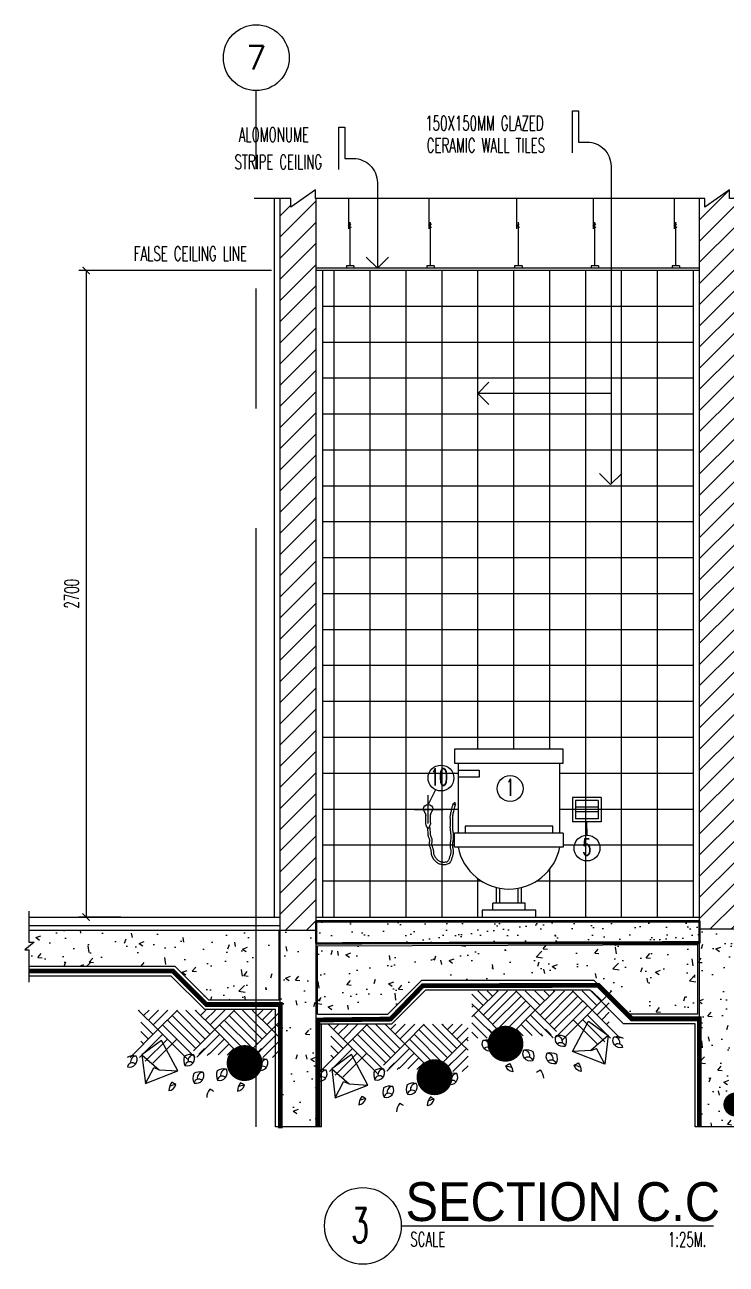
# Model space of a CAD drawing. Extents: x 417646.4 to 417675.2, y 43441 to 43460.9.
# Drawn here: x 417662.51 to 417665.44, y 43448.54 to 43453.72 of the extents above; entities that cross this region are included whole.
import ezdxf
from ezdxf.enums import TextEntityAlignment as Align

# ---------------------------------------------------------------- set-up
doc = ezdxf.new("R2010")
doc.units = 0
doc.header["$MEASUREMENT"] = 0
doc.header["$PDMODE"] = 3
doc.header["$PDSIZE"] = 0.1
for name, pattern in [('CENTER2', [1.125, 0.75, -0.125, 0.125, -0.125]), ('CENTERX2', [4, 2.5, -0.5, 0.5, -0.5]), ('HIDDEN', [0.375, 0.25, -0.125]), ('HIDDEN2', [0.1875, 0.125, -0.0625])]:
    doc.linetypes.add(name, pattern=pattern)
doc.layers.get('0').update_dxf_attribs({"linetype": 'CONTINUOUS'})
doc.layers.get('DEFPOINTS').update_dxf_attribs({"linetype": 'CONTINUOUS'})
for name, color, linetype in [('2', 2, 'CONTINUOUS'), ('AX', 6, 'CONTINUOUS'), ('AX-CR', 2, 'CONTINUOUS'), ('AX-TXT', 4, 'CONTINUOUS'), ('AXES', 11, 'CENTERX2'), ('AXIS', 11, 'CENTER2'), ('DIM1', 2, 'CONTINUOUS'), ('Dimout', 4, 'CONTINUOUS'), ('DW', 7, 'CONTINUOUS'), ('ELE', 3, 'CONTINUOUS'), ('ELV', 7, 'CONTINUOUS'), ('FIX', 3, 'CONTINUOUS'), ('gravel', 11, 'CONTINUOUS'), ('Hatch', 11, 'CONTINUOUS'), ('K-FUR', 3, 'CONTINUOUS'), ('Plaster', 7, 'CONTINUOUS'), ('SANI', 2, 'CONTINUOUS'), ('SETTING', 3, 'CONTINUOUS'), ('Tile', 5, 'CONTINUOUS'), ('TITLE', 6, 'CONTINUOUS'), ('TXT', 2, 'CONTINUOUS'), ('TXT1', 2, 'CONTINUOUS'), ('WALL', 6, 'CONTINUOUS'), ('WallPartition', 2, 'CONTINUOUS'), ('Windows', 9, 'CONTINUOUS')]:
    doc.layers.add(name, color=color, linetype=linetype)
doc.styles.add('ROMANS', font='ROMANS.shx', dxfattribs={"width": 0.6})
doc.styles.add('TTXT', font='swisse.ttf', dxfattribs={"width": 0.6})
doc.dimstyles.new('R50', dxfattribs={"dimscale": 0, "dimtxt": 0.06, "dimasz": 0.03, "dimexe": 0.03, "dimexo": 0.03, "dimgap": 0.03, "dimtad": 1, "dimdec": 0, "dimlfac": 1000, "dimzin": 13, "dimdsep": 46, "dimtxsty": 'ROMANS', "dimblk": 'ARCHTICK', "dimcen": 0.09, "dimclrd": 4, "dimclre": 4, "dimclrt": 2, "dimadec": 0, "dimazin": 0, "dimtfac": 1, "dimtdec": 0, "dimtofl": 0, "dimtmove": 2, "dimatfit": 3, "dimldrblk": 'CLOSEDBLANK', "dimfxl": 0, "dimtolj": 1, "dimtzin": 0, "dimarcsym": 0})

# ---------------------------------------------------------------- blocks, each defined once
blk = doc.blocks.new('AXU')
at = {"layer": 'AX-CR'}
blk.add_circle((0, 350), 350, dxfattribs=at)
at = {"layer": 'AX-TXT', "style": 'ROMANS'}
blk.add_attdef('AX', text='', height=250, dxfattribs=at).set_placement((0, 350), align=Align.MIDDLE)
blk = doc.blocks.new('A$C54676CD1')
at = {"layer": 'AXIS', "linetype": 'CENTER2', "ltscale": 10}
for p, q in [((0.1153, 0.1709), (0.1153, 0.29)), ((0.1716, 0.2302), (0.0525, 0.2302))]:
    blk.add_line(p, q, dxfattribs=at)
at = {"layer": 'DIM1', "linetype": 'HIDDEN'}
for points in [[(0.1196, 0.156), (0.1183, 0.1482), (0.1175, 0.142), (0.117, 0.1369), (0.1167, 0.1328), (0.1165, 0.1294), (0.1164, 0.1262), (0.1161, 0.1231), (0.1155, 0.1198), (0.1146, 0.1167), (0.1135, 0.1137), (0.1124, 0.1111), (0.1114, 0.1087), (0.1105, 0.1066), (0.1099, 0.1048), (0.1094, 0.1033), (0.1092, 0.1022), (0.1092, 0.1011), (0.1093, 0.0997), (0.1095, 0.0979), (0.1099, 0.0957), (0.1104, 0.0932), (0.1108, 0.0902), (0.111, 0.0869), (0.1109, 0.0832), (0.1103, 0.0796), (0.1094, 0.0762), (0.1084, 0.0731), (0.1073, 0.0702), (0.1063, 0.0674), (0.1053, 0.0648), (0.1046, 0.0625), (0.104, 0.0602), (0.1036, 0.058), (0.1033, 0.0555), (0.1031, 0.0527), (0.1028, 0.0497), (0.1025, 0.0464), (0.102, 0.0428), (0.1012, 0.039), (0.1, 0.0351), (0.0983, 0.0312), (0.0963, 0.0275), (0.094, 0.0241), (0.0915, 0.0208), (0.0889, 0.0178), (0.0862, 0.0149), (0.0834, 0.0123), (0.0806, 0.01), (0.0778, 0.0079), (0.0749, 0.0061), (0.0719, 0.0045), (0.0689, 0.0032), (0.0658, 0.0022), (0.0627, 0.0014), (0.0595, 0.0008), (0.0563, 0.0004), (0.0529, 0.0001), (0.0494, 0), (0.0458, 0.0001), (0.042, 0.0004), (0.0382, 0.001), (0.0344, 0.0021), (0.0306, 0.0036), (0.0269, 0.0059), (0.0237, 0.0088), (0.0212, 0.012), (0.0194, 0.0153), (0.018, 0.0186), (0.0169, 0.0217), (0.016, 0.0246), (0.0152, 0.0273), (0.0145, 0.0298), (0.0137, 0.0322), (0.0128, 0.0347), (0.0119, 0.0374), (0.011, 0.0402), (0.0102, 0.0433), (0.0095, 0.0465), (0.0091, 0.05), (0.0089, 0.0537), (0.0092, 0.0573), (0.0097, 0.0607), (0.0103, 0.064), (0.011, 0.0671), (0.0116, 0.0702), (0.012, 0.0732), (0.0124, 0.0763), (0.0125, 0.0795), (0.0124, 0.0831), (0.012, 0.087), (0.0115, 0.0913), (0.0109, 0.0959), (0.0102, 0.1007), (0.0096, 0.1057), (0.0092, 0.1108), (0.009, 0.1161), (0.009, 0.1212), (0.0094, 0.1262), (0.0099, 0.1309), (0.0105, 0.1354), (0.0111, 0.1396), (0.0117, 0.1435), (0.0122, 0.1471), (0.0125, 0.1503), (0.0126, 0.1533), (0.0126, 0.1563), (0.0125, 0.1592), (0.0123, 0.1622), (0.012, 0.1652), (0.0118, 0.1684), (0.0116, 0.1717), (0.0115, 0.1752), (0.0116, 0.1787), (0.0118, 0.1822), (0.012, 0.1855), (0.0123, 0.1887), (0.0126, 0.1917), (0.0127, 0.1946), (0.0128, 0.1973), (0.0128, 0.1998), (0.0125, 0.2023), (0.0121, 0.2051), (0.0113, 0.2089), (0.0101, 0.214), (0.0085, 0.2207), (0.0062, 0.2293), (0.0034, 0.2403), (0, 0.254)], [(0.1097, 0.1576), (0.1084, 0.1496), (0.1076, 0.1431), (0.107, 0.1378), (0.1067, 0.1334), (0.1066, 0.1299), (0.1064, 0.127), (0.1062, 0.1244), (0.1057, 0.1221), (0.1051, 0.1197), (0.1042, 0.1174), (0.1032, 0.115), (0.1022, 0.1127), (0.1012, 0.1103), (0.1004, 0.1079), (0.0997, 0.1056), (0.0993, 0.1032), (0.0992, 0.1009), (0.0993, 0.0986), (0.0997, 0.0963), (0.1001, 0.0939), (0.1005, 0.0916), (0.1009, 0.0892), (0.101, 0.0867), (0.1009, 0.0842), (0.1005, 0.0817), (0.0998, 0.0791), (0.099, 0.0764), (0.098, 0.0737), (0.0969, 0.0709), (0.0959, 0.0681), (0.095, 0.0653), (0.0942, 0.0624), (0.0937, 0.0595), (0.0933, 0.0565), (0.0931, 0.0535), (0.0929, 0.0506), (0.0926, 0.0476), (0.0922, 0.0446), (0.0915, 0.0416), (0.0906, 0.0386), (0.0893, 0.0356), (0.0877, 0.0327), (0.0858, 0.0298), (0.0837, 0.0271), (0.0815, 0.0245), (0.0792, 0.0221), (0.0768, 0.0198), (0.0745, 0.0179), (0.0722, 0.0162), (0.0699, 0.0148), (0.0676, 0.0136), (0.0653, 0.0126), (0.063, 0.0118), (0.0605, 0.0112), (0.0579, 0.0107), (0.0552, 0.0103), (0.0523, 0.0101), (0.0493, 0.01), (0.0463, 0.0101), (0.0433, 0.0103), (0.0404, 0.0108), (0.0376, 0.0116), (0.0351, 0.0126), (0.0329, 0.0139), (0.0311, 0.0156), (0.0296, 0.0176), (0.0283, 0.0198), (0.0273, 0.0222), (0.0264, 0.0248), (0.0256, 0.0274), (0.0248, 0.0301), (0.024, 0.0328), (0.0232, 0.0354), (0.0223, 0.038), (0.0214, 0.0405), (0.0206, 0.043), (0.0199, 0.0456), (0.0194, 0.0482), (0.019, 0.0508), (0.019, 0.0535), (0.0192, 0.0562), (0.0196, 0.0591), (0.0201, 0.062), (0.0208, 0.0652), (0.0214, 0.0685), (0.022, 0.0719), (0.0223, 0.0756), (0.0225, 0.0795), (0.0223, 0.0837), (0.022, 0.088), (0.0214, 0.0926), (0.0208, 0.0972), (0.0201, 0.102), (0.0196, 0.1067), (0.0192, 0.1115), (0.019, 0.1162), (0.019, 0.1208), (0.0193, 0.1253), (0.0198, 0.1297), (0.0204, 0.134), (0.021, 0.1381), (0.0216, 0.1421), (0.0221, 0.146), (0.0225, 0.1497), (0.0226, 0.1532), (0.0226, 0.1565), (0.0225, 0.1598), (0.0222, 0.1629), (0.022, 0.166), (0.0217, 0.1691), (0.0216, 0.1721), (0.0215, 0.1752), (0.0216, 0.1783), (0.0217, 0.1815), (0.022, 0.1846), (0.0223, 0.1878), (0.0225, 0.191), (0.0227, 0.1942), (0.0228, 0.1973), (0.0227, 0.2004), (0.0225, 0.2035), (0.0219, 0.2069), (0.0211, 0.2111), (0.0199, 0.2163), (0.0182, 0.2231), (0.0159, 0.2318), (0.0131, 0.2428), (0.0097, 0.2564)]]:
    blk.add_lwpolyline(points, dxfattribs=at)
at = {"layer": 'DIM1'}
blk.add_circle((0.0046, 0.2544), 0.00364, dxfattribs=at)
at = {"layer": 'SETTING'}
for p, q in [((0.1037, 0.2112), (0.0958, 0.229)), ((0.1268, 0.2112), (0.1347, 0.229)), ((0.1053, 0.1733), (0.1053, 0.2039)), ((0.1067, 0.1648), (0.1058, 0.1685)), ((0.1089, 0.1585), (0.1067, 0.1648)), ((0.1144, 0.1503), (0.1089, 0.1585)), ((0.1147, 0.1503), (0.1205, 0.1567)), ((0.1223, 0.1606), (0.1235, 0.1639)), ((0.124, 0.1658), (0.1247, 0.1685)), ((0.1253, 0.1733), (0.1253, 0.2039))]:
    blk.add_line(p, q, dxfattribs=at)
for centre, radius, start, end in [((0.1153, 0.2302), 0.02, 4.7712, 175.2288), ((0.1013, 0.2314), 0.006, 175.2288, 203.9684), ((0.0873, 0.2039), 0.018, 0, 23.9684), ((0.0973, 0.206), 0.008, 0, 23.9684), ((0.1433, 0.2039), 0.018, 156.0316, 180), ((0.1333, 0.206), 0.008, 156.0316, 180), ((0.1292, 0.2314), 0.006, 336.0316, 4.7712), ((0.1253, 0.1733), 0.02, 180, 193.7048), ((0.1034, 0.1672), 0.02, 328.3138, 340.7517), ((0.1046, 0.1705), 0.02, 340.7517, 346.2952), ((0.1053, 0.1733), 0.02, 346.2952, 0)]:
    blk.add_arc(centre, radius, start, end, dxfattribs=at)
blk = doc.blocks.new('Fix')
at = {"layer": 'FIX'}
for p, q in [((-0.2122, 0.6428), (-0.2122, 0.3506)), ((0.2122, 0.3506), (0.2122, 0.6428)), ((-0.2122, 0.6136), (-0.1246, 0.6136)), ((-0.1246, 0.5843), (-0.2122, 0.5843)), ((-0.1246, 0.6136), (-0.1246, 0.5843)), ((-0.183, 0.3798), (-0.183, 0.3506)), ((0.183, 0.3798), (-0.183, 0.3798)), ((0.183, 0.3506), (0.183, 0.3798)), ((-0.2268, 0.2922), (-0.2268, 0.3506)), ((0.2268, 0.3506), (-0.2268, 0.3506)), ((0.2268, 0.3506), (0.2268, 0.2922)), ((0.2268, 0.2922), (-0.2268, 0.2922)), ((-0.052, 0.0584), (-0.052, 0.1232)), ((-0.0382, 0.0584), (-0.0382, 0.1203)), ((0.0382, 0.0584), (0.0382, 0.1203)), ((0.052, 0.0584), (0.052, 0.1232)), ((0.0674, 0.0584), (-0.0674, 0.0584)), ((-0.0674, 0.0292), (-0.0674, 0.0584)), ((0.0674, 0.0292), (0.0674, 0.0584))]:
    blk.add_line(p, q, dxfattribs=at)
for points in [[(0.2268, 0.6428), (0.2268, 0.7012), (-0.2268, 0.7012), (-0.2268, 0.6428)], [(0.1117, 0), (0.1117, 0.0292), (-0.1117, 0.0292), (-0.1117, 0)]]:
    blk.add_lwpolyline(points, close=True, dxfattribs=at)
blk.add_arc((0, 0.333), 0.2161, 190.8887, 349.1113, dxfattribs=at)
blk = doc.blocks.new('A$C24F356C9')
at = {"layer": 'SANI'}
for p, q in [((0, 0.1021), (0.12, 0.1021)), ((0, 0.1021), (0, 0)), ((0.0128, 0.0893), (0.1072, 0.0893)), ((0.0128, 0.0893), (0.0128, 0.0128)), ((0.0128, 0.0606), (0.1072, 0.0606)), ((0.1072, 0.0893), (0.1072, 0.0128)), ((0.12, 0.1021), (0.12, 0)), ((0, 0), (0.12, 0)), ((0.0128, 0.0414), (0.1072, 0.0414)), ((0.0128, 0.0128), (0.1072, 0.0128))]:
    blk.add_line(p, q, dxfattribs=at)
blk = doc.blocks.new('GAN')
for p, q in [((-0.0212, 0.1644), (-0.0212, 0.29)), ((-0.0155, 0.01), (-0.0155, 0.1918)), ((0, 0.01), (-0.031, 0.01)), ((-0.031, 0.01), (-0.031, 0)), ((0, 0.01), (0, 0))]:
    blk.add_line(p, q)
blk.add_lwpolyline([(-0.0118, 0.184), (-0.024, 0.1754), (-0.0113, 0.1703)])
blk = doc.blocks.new('A$C22107CF4')
for p, q in [((0.1286, 0.2837), (0.0467, 0.3655)), ((0.0494, 0.3629), (0.052, 0.3655)), ((0.0692, 0.3431), (0.0916, 0.3655)), ((0.089, 0.3233), (0.1312, 0.3655)), ((0.1088, 0.3035), (0.1708, 0.3655)), ((0.1286, 0.2837), (0.2104, 0.3655)), ((0.3266, 0.2441), (0.2078, 0.3629)), ((0.3464, 0.2639), (0.2447, 0.3655)), ((0.3662, 0.2837), (0.2843, 0.3655)), ((0.287, 0.3629), (0.2896, 0.3655)), ((0.3068, 0.3431), (0.3292, 0.3655)), ((0.3266, 0.3233), (0.3688, 0.3655)), ((0.3464, 0.3035), (0.4084, 0.3655)), ((0.3662, 0.2837), (0.448, 0.3655)), ((0.5642, 0.2441), (0.4454, 0.3629)), ((0.584, 0.2639), (0.4823, 0.3655)), ((0.6038, 0.2837), (0.5219, 0.3655)), ((0.5246, 0.3629), (0.5272, 0.3655)), ((0.5444, 0.3431), (0.5668, 0.3655)), ((0.5642, 0.3233), (0.6064, 0.3655)), ((0.1088, 0.2639), (0.0574, 0.3153)), ((0.287, 0.2045), (0.1682, 0.3233)), ((0.3068, 0.2243), (0.188, 0.3431)), ((0.5246, 0.2045), (0.4058, 0.3233)), ((0.5444, 0.2243), (0.4256, 0.3431)), ((0.584, 0.3035), (0.6308, 0.3504)), ((0.6038, 0.2837), (0.6308, 0.3108)), ((0.0126, 0.1677), (0.1286, 0.2837)), ((0.0522, 0.1677), (0.1484, 0.2639)), ((0.089, 0.2441), (0.0574, 0.2757)), ((0.2522, 0.1601), (0.1286, 0.2837)), ((0.2844, 0.1675), (0.1484, 0.3035)), ((0.2775, 0.195), (0.3662, 0.2837)), ((0.2911, 0.169), (0.386, 0.2639)), ((0.4822, 0.1677), (0.3662, 0.2837)), ((0.5048, 0.1847), (0.386, 0.3035)), ((0.4877, 0.1677), (0.6038, 0.2837)), ((0.5273, 0.1677), (0.6236, 0.2639)), ((0.6308, 0.2566), (0.6038, 0.2837)), ((0.6308, 0.2962), (0.6236, 0.3035)), ((0.0692, 0.2243), (0.0574, 0.2361)), ((0.0761, 0.152), (0.1682, 0.2441)), ((0.1077, 0.144), (0.2078, 0.2441)), ((0.3425, 0.1808), (0.4058, 0.2441)), ((0.3799, 0.1786), (0.4256, 0.2243)), ((0.5669, 0.1677), (0.6308, 0.2316)), ((0.2998, 0.1806), (0.3237, 0.2045)), ((0.335, 0.1762), (0.3435, 0.1847)), ((0.4173, 0.1764), (0.4454, 0.2045)), ((0.4547, 0.1742), (0.4652, 0.1847)), ((0.4927, 0.1359), (0.5613, 0.2045)), ((0.6065, 0.1677), (0.6308, 0.192))]:
    blk.add_line(p, q)
for points in [[(0.0766, 0.0585), (0.2116, 0.111), (0.1441, 0.2385), (0.0616, 0.1785), (0.0766, 0.0585), (0.1112, 0.1244)], [(0.1343, 0.1163), (0.2116, 0.111), (0.1441, 0.2385), (0.0616, 0.1785), (0.1343, 0.1163), (0.1112, 0.1244)]]:
    blk.add_lwpolyline(points)
for centre, radius, start, end in [((0.0263, 0.124), 0.0509, 76.0322, 121.1405), ((0.0105, 0.1589), 0.0317, 253.7091, 27.4015), ((0.0385, 0.1494), 0.024, 89.5708, 192.7334), ((0.2876, 0.1547), 0.0506, 159.5756, 205.1522), ((0.2666, 0.1288), 0.0509, 76.0322, 121.1405), ((0.2507, 0.1636), 0.0317, 253.7091, 27.4015), ((0.2787, 0.1542), 0.024, 89.5708, 192.7334), ((0.5718, 0.1099), 0.0509, 76.0322, 121.1405), ((0.556, 0.1448), 0.0317, 253.7091, 27.4015), ((0.5839, 0.1354), 0.024, 89.5708, 192.7334), ((0.0207, 0.1257), 0.0193, 42.46, 171.8043), ((0.261, 0.1305), 0.0193, 42.46, 171.8043), ((0.3047, 0.0563), 0.0509, 76.0322, 121.1405), ((0.2889, 0.0912), 0.0317, 253.7091, 27.4015), ((0.3168, 0.0818), 0.024, 89.5708, 192.7334), ((0.4233, 0.0945), 0.0506, 159.5756, 205.1522), ((0.4022, 0.0685), 0.0509, 76.0322, 121.1405), ((0.3864, 0.1034), 0.0317, 253.7091, 27.4015), ((0.4143, 0.0939), 0.024, 89.5708, 192.7334), ((0.5929, 0.1359), 0.0506, 159.5756, 205.1522), ((0.5662, 0.1116), 0.0193, 42.46, 171.8043), ((0.2409, 0.024), 0.0669, 143.5113, 175.9191), ((0.1707, 0.0622), 0.0336, 275.8828, 346.643), ((0.1707, 0.0622), 0.0336, 275.8828, 346.643), ((0.2198, -0.0514), 0.1071, 98.8765, 112.9463), ((-0.5126, -1.1654), 1.4144, 59.5906, 60.3518), ((0.3258, 0.0823), 0.0506, 159.5756, 205.1522), ((0.2991, 0.058), 0.0193, 42.46, 171.8043), ((0.3966, 0.0702), 0.0193, 42.46, 171.8043), ((0.5272, 0.0216), 0.0669, 143.5113, 175.9191), ((0.457, 0.0598), 0.0336, 275.8828, 346.643), ((0.457, 0.0598), 0.0336, 275.8828, 346.643), ((0.5062, -0.0538), 0.1071, 98.8765, 112.9463), ((-0.2263, -1.1678), 1.4144, 59.5906, 60.3518), ((0.3991, -0.0048), 0.0669, 143.5113, 175.9191), ((-0.3544, -1.1942), 1.4144, 59.5906, 60.3518)]:
    blk.add_arc(centre, radius, start, end)
at = {"layer": 'Hatch', "const_width": 0.075}
blk.add_lwpolyline([(0.4534, 0.144, 1), (0.5284, 0.144, 1)], format="xyb", close=True, dxfattribs=at)
blk = doc.blocks.new('A$C53BB0ABE')
for p, q in [((0.1286, 0.5089), (0.0467, 0.5908)), ((0.0494, 0.5881), (0.052, 0.5908)), ((0.0692, 0.5683), (0.0916, 0.5908)), ((0.089, 0.5485), (0.1312, 0.5908)), ((0.1088, 0.5287), (0.1708, 0.5908)), ((0.1286, 0.5089), (0.2104, 0.5908)), ((0.3266, 0.4693), (0.2078, 0.5881)), ((0.3464, 0.4891), (0.2447, 0.5908)), ((0.3662, 0.5089), (0.2843, 0.5908)), ((0.287, 0.5881), (0.2896, 0.5908)), ((0.3068, 0.5683), (0.3292, 0.5908)), ((0.3266, 0.5485), (0.3688, 0.5908)), ((0.3464, 0.5287), (0.4084, 0.5908)), ((0.3662, 0.5089), (0.448, 0.5908)), ((0.5642, 0.4693), (0.4454, 0.5881)), ((0.584, 0.4891), (0.4823, 0.5908)), ((0.6038, 0.5089), (0.5219, 0.5908)), ((0.5246, 0.5881), (0.5272, 0.5908)), ((0.5444, 0.5683), (0.5668, 0.5908)), ((0.5642, 0.5485), (0.6064, 0.5908)), ((0.584, 0.5287), (0.6308, 0.5756)), ((0.1088, 0.4891), (0.0574, 0.5405)), ((0.2844, 0.3927), (0.1484, 0.5287)), ((0.287, 0.4297), (0.1682, 0.5485)), ((0.3068, 0.4495), (0.188, 0.5683)), ((0.5048, 0.4099), (0.386, 0.5287)), ((0.5246, 0.4297), (0.4058, 0.5485)), ((0.5444, 0.4495), (0.4256, 0.5683)), ((0.6038, 0.5089), (0.6308, 0.536)), ((0.6308, 0.5215), (0.6236, 0.5287)), ((0.0126, 0.3929), (0.1286, 0.5089)), ((0.0522, 0.3929), (0.1484, 0.4891)), ((0.089, 0.4693), (0.0574, 0.5009)), ((0.0761, 0.3773), (0.1682, 0.4693)), ((0.1077, 0.3692), (0.2078, 0.4693)), ((0.2522, 0.3853), (0.1286, 0.5089)), ((0.2775, 0.4202), (0.3662, 0.5089)), ((0.2911, 0.3942), (0.386, 0.4891)), ((0.3425, 0.406), (0.4058, 0.4693)), ((0.4822, 0.3929), (0.3662, 0.5089)), ((0.4877, 0.3929), (0.6038, 0.5089)), ((0.5273, 0.3929), (0.6236, 0.4891)), ((0.6308, 0.4819), (0.6038, 0.5089)), ((0.0692, 0.4495), (0.0574, 0.4613)), ((0.2998, 0.4059), (0.3237, 0.4297)), ((0.3799, 0.4038), (0.4256, 0.4495)), ((0.4173, 0.4017), (0.4454, 0.4297)), ((0.4927, 0.3612), (0.5613, 0.4297)), ((0.5669, 0.3929), (0.6308, 0.4568)), ((0.6065, 0.3929), (0.6308, 0.4172)), ((0.335, 0.4014), (0.3435, 0.4099)), ((0.4547, 0.3995), (0.4652, 0.4099)), ((0.6038, 0.1716), (0.5993, 0.1716)), ((0.5993, 0.1716), (0.5993, 0.17)), ((0.5993, 0.17), (0.6008, 0.17)), ((0.6008, 0.17), (0.6008, 0.1685)), ((0.6023, 0.1655), (0.6023, 0.1579)), ((0.6023, 0.1579), (0.6054, 0.1564)), ((0.6054, 0.17), (0.6038, 0.1716)), ((0.6069, 0.1685), (0.6054, 0.17)), ((0.6054, 0.1564), (0.6069, 0.1549)), ((0.6084, 0.167), (0.6069, 0.1685)), ((0.6099, 0.167), (0.6084, 0.167)), ((0.6114, 0.1655), (0.6099, 0.167)), ((0.6129, 0.164), (0.6114, 0.1655)), ((0.616, 0.164), (0.6129, 0.164)), ((0.6175, 0.1625), (0.616, 0.164)), ((0.6205, 0.1625), (0.6175, 0.1625)), ((0.6205, 0.1609), (0.6205, 0.1625)), ((0.6236, 0.1609), (0.6205, 0.1609)), ((0.622, 0.1564), (0.6236, 0.1579)), ((0.622, 0.1549), (0.622, 0.1564)), ((0.6236, 0.1579), (0.6236, 0.1609)), ((0.1652, 0.1106), (0.1667, 0.1091)), ((0.1667, 0.1091), (0.1758, 0.1091)), ((0.1758, 0.1091), (0.1773, 0.1106)), ((0.1773, 0.1106), (0.1804, 0.1106)), ((0.6069, 0.1549), (0.6084, 0.1534)), ((0.6084, 0.1534), (0.6175, 0.1534)), ((0.6175, 0.1534), (0.619, 0.1549)), ((0.619, 0.1549), (0.622, 0.1549)), ((0.4049, 0.033), (0.4273, 0.0554))]:
    blk.add_line(p, q)
for points in [[(0.0766, 0.2837), (0.2116, 0.3362), (0.1441, 0.4638), (0.0616, 0.4038), (0.0766, 0.2837), (0.1112, 0.3497)], [(0.1343, 0.3416), (0.2116, 0.3362), (0.1441, 0.4638), (0.0616, 0.4038), (0.1343, 0.3416), (0.1112, 0.3497)]]:
    blk.add_lwpolyline(points)
for centre, radius, start, end in [((0.0263, 0.3493), 0.0509, 76.0322, 121.1405), ((0.0105, 0.3841), 0.0317, 253.7091, 27.4015), ((0.0207, 0.3509), 0.0193, 42.46, 171.8043), ((0.0385, 0.3747), 0.024, 89.5708, 192.7334), ((0.2876, 0.38), 0.0506, 159.5756, 205.1522), ((0.2666, 0.354), 0.0509, 76.0322, 121.1405), ((0.2507, 0.3889), 0.0317, 253.7091, 27.4015), ((0.261, 0.3557), 0.0193, 42.46, 171.8043), ((0.2787, 0.3794), 0.024, 89.5708, 192.7334), ((0.5929, 0.3611), 0.0506, 159.5756, 205.1522), ((0.5718, 0.3352), 0.0509, 76.0322, 121.1405), ((0.556, 0.37), 0.0317, 253.7091, 27.4015), ((0.5839, 0.3606), 0.024, 89.5708, 192.7334), ((0.3258, 0.3075), 0.0506, 159.5756, 205.1522), ((0.3047, 0.2816), 0.0509, 76.0322, 121.1405), ((0.2889, 0.3164), 0.0317, 253.7091, 27.4015), ((0.3168, 0.307), 0.024, 89.5708, 192.7334), ((0.4233, 0.3197), 0.0506, 159.5756, 205.1522), ((0.4022, 0.2938), 0.0509, 76.0322, 121.1405), ((0.3864, 0.3286), 0.0317, 253.7091, 27.4015), ((0.3966, 0.2954), 0.0193, 42.46, 171.8043), ((0.4143, 0.3192), 0.024, 89.5708, 192.7334), ((0.5662, 0.3369), 0.0193, 42.46, 171.8043), ((0.2409, 0.2493), 0.0669, 143.5113, 175.9191), ((0.1707, 0.2874), 0.0336, 275.8828, 346.643), ((0.1707, 0.2874), 0.0336, 275.8828, 346.643), ((0.2198, 0.1738), 0.1071, 98.8765, 112.9463), ((-0.5126, -0.9402), 1.4144, 59.5906, 60.3518), ((0.2991, 0.2833), 0.0193, 42.46, 171.8043), ((0.3991, 0.2205), 0.0669, 143.5113, 175.9191), ((-0.3544, -0.969), 1.4144, 59.5906, 60.3518), ((0.5272, 0.2468), 0.0669, 143.5113, 175.9191), ((0.457, 0.285), 0.0336, 275.8828, 346.643), ((0.457, 0.285), 0.0336, 275.8828, 346.643), ((0.5062, 0.1714), 0.1071, 98.8765, 112.9463), ((-0.2263, -0.9426), 1.4144, 59.5906, 60.3518), ((0.1973, 0.1938), 0.0317, 253.7091, 27.4015), ((0.2974, 0.1777), 0.0669, 143.5113, 175.9191), ((0.2272, 0.2159), 0.0336, 275.8828, 346.643), ((0.2272, 0.2159), 0.0336, 275.8828, 346.643), ((0.2764, 0.1023), 0.1071, 98.8765, 112.9463), ((-0.4561, -1.0117), 1.4144, 59.5906, 60.3518), ((0.3289, 0.2586), 0.0336, 275.8828, 346.643), ((0.3289, 0.2586), 0.0336, 275.8828, 346.643), ((0.3781, 0.145), 0.1071, 98.8765, 112.9463), ((0.2342, 0.1849), 0.0506, 159.5756, 205.1522), ((0.2076, 0.1607), 0.0193, 42.46, 171.8043), ((0.4217, 0.1339), 0.0669, 143.5113, 175.9191), ((0.3515, 0.172), 0.0336, 275.8828, 346.643), ((0.3515, 0.172), 0.0336, 275.8828, 346.643), ((0.4007, 0.0584), 0.1071, 98.8765, 112.9463), ((-0.3318, -1.0556), 1.4144, 59.5906, 60.3518), ((0.4809, 0.1473), 0.0506, 159.5756, 205.1522), ((0.444, 0.1562), 0.0317, 253.7091, 27.4015), ((0.4719, 0.1468), 0.024, 89.5708, 192.7334), ((0.1633, 0.075), 0.0669, 143.5113, 175.9191), ((0.0931, 0.1132), 0.0336, 275.8828, 346.643), ((0.0931, 0.1132), 0.0336, 275.8828, 346.643), ((0.1423, -0.0004), 0.1071, 98.8765, 112.9463), ((-0.5902, -1.1144), 1.4144, 59.5906, 60.3518), ((0.2641, 0.1182), 0.0309, 145.6775, 215.1297), ((0.2643, 0.1135), 0.0339, 70.0639, 139.3275), ((0.2477, 0.1308), 0.0317, 253.7091, 27.4015), ((0.258, 0.0977), 0.0193, 42.46, 171.8043), ((0.2757, 0.1214), 0.024, 89.5708, 192.7334), ((0.364, 0.1228), 0.0506, 159.5756, 205.1522), ((0.343, 0.0969), 0.0509, 76.0322, 121.1405), ((0.3271, 0.1317), 0.0317, 253.7091, 27.4015), ((0.3374, 0.0986), 0.0193, 42.46, 171.8043), ((0.3551, 0.1223), 0.024, 89.5708, 192.7334), ((0.4542, 0.123), 0.0193, 42.46, 171.8043), ((0.6418, 0.0795), 0.1012, 159.5756, 205.1522), ((0.5997, 0.0276), 0.1018, 76.0322, 121.1405), ((0.568, 0.0973), 0.0634, 253.7091, 27.4015), ((0.6239, 0.0785), 0.048, 89.5708, 192.7334), ((0.247, 0.0605), 0.0669, 143.5113, 175.9191), ((0.1768, 0.0987), 0.0336, 275.8828, 346.643), ((0.1768, 0.0987), 0.0336, 275.8828, 346.643), ((0.2259, -0.0149), 0.1071, 98.8765, 112.9463), ((-0.5065, -1.1289), 1.4144, 59.5906, 60.3518), ((0.2488, 0.0686), 0.0506, 159.5756, 205.1522), ((0.2277, 0.0426), 0.0509, 76.0322, 121.1405), ((0.2119, 0.0775), 0.0317, 253.7091, 27.4015), ((0.2221, 0.0443), 0.0193, 42.46, 171.8043), ((0.2398, 0.0681), 0.024, 89.5708, 192.7334), ((0.347, 0.0689), 0.0317, 253.7091, 27.4015), ((0.3641, 0.0592), 0.0267, 65.5992, 147.4022), ((0.4454, 0.0455), 0.1012, 159.5756, 205.1522), ((0.4033, -0.0063), 0.1018, 76.0322, 121.1405), ((0.5126, -0.0328), 0.1801, 139.7514, 152.5428), ((0.3716, 0.0634), 0.0634, 253.7091, 27.4015), ((0.4275, 0.0445), 0.048, 89.5708, 192.7334), ((0.5884, 0.031), 0.0386, 42.46, 171.8043), ((0.3603, 0.0256), 0.0257, 64.3681, 149.8962)]:
    blk.add_arc(centre, radius, start, end)
at = {"layer": 'Hatch'}
for points, const_width in [([(0.4534, 0.3692, 1), (0.5284, 0.3692, 1)], 0.075), ([(0.6603, 0.2138, 1), (0.7103, 0.2138, 1)], 0.05), ([(0.1682, 0.136, 1), (0.2432, 0.136, 1)], 0.075), ([(0.3881, 0.162, 1), (0.4381, 0.162, 1)], 0.05)]:
    blk.add_lwpolyline(points, format="xyb", close=True, dxfattribs=dict(at, const_width=const_width))
blk = doc.blocks.new('walling')
at = {"layer": 'ELV'}
blk.add_line((0.1363, -1.1797), (-0.4198, -1.1797), dxfattribs=at)
blk.add_lwpolyline([(-0.025, -0.176), (-0.025, 0), (0, 0), (0, -0.1306), (0.0363, -0.1306, -0.414214), (0.1363, -0.2306), (0.1363, -1.5582)], format="xyb", dxfattribs=at)
at = {"layer": 'WALL'}
for p, q in [((-0.4198, -1.1797), (-0.3736, -1.1334)), ((-0.4198, -1.1797), (-0.3736, -1.2259)), ((0.1345, -1.56), (0.0882, -1.5137)), ((0.1345, -1.56), (0.1808, -1.5137))]:
    blk.add_line(p, q, dxfattribs=at)
at = {"layer": 'TXT', "style": 'ROMANS', "width": 0.6}
for s, p in [('150X150MM GLAZED', (-0.639, -0.0816)), ('CERAMIC WALL TILES', (-0.6331, -0.1746))]:
    blk.add_text(s, height=0.06, dxfattribs=at).set_placement(p)
blk = doc.blocks.new('_ARCHTICK')
at = {"color": 0, "linetype": 'ByBlock', "const_width": 0.15}
blk.add_lwpolyline([(-0.5, -0.5), (0.5, 0.5)], dxfattribs=at)
blk = doc.blocks.new('*D172')
at = {"layer": 'DEFPOINTS', "color": 0}
for p in [(417663.5735, 43452.6923), (417662.7695, 43449.9923), (417662.9445, 43449.9923)]:
    blk.add_point(p, dxfattribs=at)
at = {"layer": 'Dimout', "color": 4, "lineweight": -2}
for p, q in [((417663.5435, 43452.6923), (417662.7395, 43452.6923)), ((417662.7695, 43452.6923), (417662.7695, 43449.9923)), ((417662.9145, 43449.9923), (417662.7395, 43449.9923))]:
    blk.add_line(p, q, dxfattribs=at)
at = {"layer": 'Dimout', "color": 4, "lineweight": -2, "xscale": 0.03, "yscale": 0.03, "zscale": 0.03}
for p, rotation in [((417662.7695, 43452.6923), 90), ((417662.7695, 43449.9923), 270)]:
    blk.add_blockref('_ARCHTICK', p, dxfattribs=dict(at, rotation=rotation))
at = {"layer": 'Dimout', "color": 2, "insert": (417662.7095, 43451.3423), "char_height": 0.06, "attachment_point": 5, "rotation": 90, "style": 'ROMANS'}
blk.add_mtext('\\A1;2700', dxfattribs=at)
blk = doc.blocks.new('_ClosedBlank')
at = {"color": 0, "linetype": 'ByBlock', "lineweight": -2}
for p, q in [((-1, 0.17), (0, 0)), ((-1, 0.17), (-1, -0.17)), ((0, 0), (-1, -0.17))]:
    blk.add_line(p, q, dxfattribs=at)
blk = doc.blocks.new('ceil')
at = {"layer": 'ELV'}
blk.add_lwpolyline([(-0.1613, 0.4121), (-0.1613, 0.5881), (-0.1363, 0.5881), (-0.1363, 0.4575), (-0.1, 0.4575, -0.414214), (0, 0.3575), (0, 0)], format="xyb", dxfattribs=at)
at = {"layer": 'WALL'}
blk.add_lwpolyline([(0.0463, 0.0463), (0, 0), (-0.0463, 0.0463)], dxfattribs=at)
at = {"layer": 'TXT', "style": 'ROMANS', "width": 0.6}
for s, p in [('ALOMONUME', (-0.5788, 0.5268)), (' STRIPE CEILING', (-0.6209, 0.4135))]:
    blk.add_text(s, height=0.06, dxfattribs=at).set_placement(p)

msp = doc.modelspace()

# ---------------------------------------------------------------- hatches: boundary and pattern name
at = {"layer": 'Hatch'}
h = msp.add_hatch(dxfattribs=at)
h.set_pattern_fill('ANSI31', color=256, scale=0.5, style=0)
h.set_pattern_definition([(45, (-101.128946, -60.85142), (-0.044194173824, 0.044194173824), [])])
h.paths.add_polyline_path([(417665.4801, 43452.9923), (417665.4555, 43452.9923), (417665.4555, 43453.0295), (417665.3525, 43452.9567), (417665.3525, 43452.9923), (417665.3301, 43452.9923), (417665.3301, 43449.9774), (417665.3302, 43449.9774), (417665.3302, 43449.9423), (417665.4801, 43449.9423)])
h.paths.add_polyline_path([(417663.7301, 43452.9923), (417663.7271, 43452.9923), (417663.7271, 43453.0295), (417663.6242, 43452.9567), (417663.6242, 43452.9923), (417663.5801, 43452.9923), (417663.5801, 43449.9373), (417663.7301, 43449.9373), (417663.7301, 43449.9774)])
at = {"layer": 'Windows'}
h = msp.add_hatch(dxfattribs=at)
h.set_pattern_fill('AR-SAND', color=256, scale=0.05, style=0)
h.set_pattern_definition([(37.5, (-101.128946, -60.85142), (-0.003149667905, 0.09634118845), [0, -0.076, 0, -0.085, 0, -0.08125]), (7.5, (-101.12895, -60.85142), (0.088488835263, 0.14110730326), [0, -0.041, 0, -0.0685, 0, -0.02625]), (327.5, (-101.19045, -60.85142), (0.155707093088, 0.000282952677), [0, -0.025, 0, -0.09, 0, -0.1175]), (317.5, (-101.19045, -60.85142), (0.15030633023, 0.043883778247), [0, -0.0125, 0, -0.059, 0, -0.0675])])
h.paths.add_polyline_path([(417665.3302, 43449.9774), (417663.7301, 43449.9774), (417663.7301, 43449.8823), (417665.3302, 43449.8823)])
h = msp.add_hatch(dxfattribs=at)
h.set_pattern_fill('AR-CONC', color=256, scale=0.03, style=0)
h.set_pattern_definition([(50, (-101.12895, -60.85142), (0.21517805478, -0.018825640495), [0.0225, -0.2475]), (355, (-101.12895, -60.85142), (-0.04162540008, 0.22565764011), [0.018, -0.198]), (100.4514, (-101.11101, -60.853), (0.17355281451, 0.20683186262), [0.019122057, -0.2103426336]), (46.1842, (-101.12895, -60.79142), (0.32017231459, -0.0496557043), [0.03375, -0.37125]), (96.6356, (-101.10227, -60.79556), (0.28039881166, 0.29223536127), [0.0286830864, -0.3155139]), (351.1842, (-101.12895, -60.79142), (0.28039858354, 0.29223558028), [0.027, -0.297]), (21, (-101.09895, -60.80642), (0.179072115636, -0.1207856672), [0.0225, -0.2475]), (326, (-101.09895, -60.80642), (0.07299459958, 0.21754501351), [0.018, -0.198]), (71.4514, (-101.08402, -60.81649), (0.25206678857, 0.09675914901), [0.019122057, -0.2103426336]), (37.5, (-101.128946, -60.85142), (0.003647956595, 0.09986815615), [0, -0.1956, 0, -0.201, 0, -0.19875]), (7.5, (-101.12895, -60.85142), (0.078920861233, 0.118323513565), [0, -0.1146, 0, -0.1911, 0, -0.07575]), (327.5, (-101.19585, -60.85142), (0.160146730852, -0.00676646152), [0, -0.075, 0, -0.234, 0, -0.3105]), (317.5, (-101.22585, -60.85142), (0.174955850803, 0.0300314947), [0, -0.0975, 0, -0.1554, 0, -0.2205])])
h.paths.add_polyline_path([(417666.6958, 43449.8876), (417666.6733, 43449.8876), (417666.6733, 43449.9423), (417665.4865, 43449.9423), (417665.4865, 43449.6523), (417665.7541, 43449.6523), (417665.8941, 43449.7923), (417666.6733, 43449.7923), (417666.6733, 43449.8551), (417666.6568, 43449.8551)])
h.paths.add_polyline_path([(417665.4801, 43449.9423), (417665.3302, 43449.9423), (417665.3302, 43449.8823), (417665.3301, 43449.8823), (417665.3301, 43449.5873), (417665.3301, 43449.1167), (417665.4801, 43449.1167), (417665.4801, 43449.1848, -0.412817), (417665.4553, 43449.2098, -0.412817), (417665.4801, 43449.2348)])
h.paths.add_polyline_path([(417665.3238, 43449.8773), (417663.7358, 43449.8723), (417663.7358, 43449.5873), (417664.0294, 43449.5873), (417664.1694, 43449.7273), (417664.8901, 43449.7273), (417665.0301, 43449.5873), (417665.3238, 43449.5873)])
h.paths.add_polyline_path([(417663.7301, 43449.9373), (417663.5801, 43449.9373), (417663.5801, 43449.1167), (417663.7301, 43449.1167)])
h.paths.add_polyline_path([(417663.4801, 43449.9373), (417662.5302, 43449.9373), (417662.5302, 43449.8876), (417662.5527, 43449.8876), (417662.5136, 43449.8551), (417662.5302, 43449.8551), (417662.5302, 43449.7873), (417663.1401, 43449.7873), (417663.2801, 43449.6473), (417663.4801, 43449.6473)])
h.paths.add_polyline_path([(417663.575, 43449.9373), (417663.4801, 43449.9373), (417663.4801, 43449.6473), (417663.575, 43449.6473)])

# ---------------------------------------------------------------- linework, layer by layer
for p, q in [((417665.3301, 43452.7023), (417663.7301, 43452.7023)), ((417665.3301, 43452.6923), (417663.7301, 43452.6923))]:
    msp.add_line(p, q)
at = {"layer": '2'}
for p, q in [((417662.5302, 43449.9373), (417663.575, 43449.9373)), ((417663.575, 43449.6473), (417663.575, 43449.9373)), ((417663.5801, 43449.9373), (417663.7301, 43449.9373)), ((417663.5801, 43449.1167), (417663.5801, 43449.9373)), ((417663.7301, 43449.1167), (417663.7301, 43449.9373)), ((417665.3301, 43449.1167), (417665.3301, 43449.9423)), ((417665.3301, 43449.5873), (417665.3301, 43449.9423)), ((417665.4801, 43449.9423), (417665.3301, 43449.9423)), ((417663.7358, 43449.8723), (417665.3238, 43449.8773)), ((417663.7358, 43449.5873), (417663.7358, 43449.8723)), ((417665.3238, 43449.5873), (417665.3238, 43449.8773)), ((417662.5302, 43449.7873), (417663.1401, 43449.7873)), ((417663.2801, 43449.6473), (417663.1401, 43449.7873)), ((417662.5302, 43449.7473), (417663.1236, 43449.7473)), ((417663.2636, 43449.6073), (417663.1236, 43449.7473)), ((417664.0294, 43449.5873), (417664.1694, 43449.7273)), ((417664.8901, 43449.7273), (417664.1694, 43449.7273)), ((417665.0301, 43449.5873), (417664.8901, 43449.7273)), ((417664.046, 43449.5473), (417664.186, 43449.6873)), ((417664.8736, 43449.6873), (417664.186, 43449.6873)), ((417665.0136, 43449.5473), (417664.8736, 43449.6873)), ((417663.2636, 43449.6073), (417663.5601, 43449.6073)), ((417663.2801, 43449.6473), (417663.575, 43449.6473)), ((417663.5601, 43449.1167), (417663.5601, 43449.6073)), ((417663.7358, 43449.5873), (417664.0294, 43449.5873)), ((417663.7465, 43449.5473), (417664.046, 43449.5473)), ((417663.7525, 43449.1167), (417663.7525, 43449.5474)), ((417665.313, 43449.5473), (417665.0136, 43449.5473)), ((417665.3238, 43449.5873), (417665.0301, 43449.5873)), ((417665.313, 43449.1167), (417665.313, 43449.5473)), ((417663.7301, 43449.1481), (417663.7301, 43449.5423)), ((417663.7525, 43449.1167), (417663.5601, 43449.1167)), ((417665.5001, 43449.1167), (417665.313, 43449.1167))]:
    msp.add_line(p, q, dxfattribs=at)
at = {"layer": 'AXES'}
msp.add_line((417663.4801, 43449.1167), (417663.4801, 43453.4433), dxfattribs=at)
at = {"layer": 'DW'}
for p, q in [((417664.228, 43450.5244), (417664.1976, 43450.4623)), ((417664.8618, 43450.3346), (417664.86, 43450.3902))]:
    msp.add_line(p, q, dxfattribs=at)
at = {"layer": 'ELE'}
msp.add_lwpolyline([(417665.7759, 43452.9923), (417665.4555, 43452.9923), (417665.4555, 43453.0295), (417665.3525, 43452.9567), (417665.3525, 43452.9923), (417663.7271, 43452.9923), (417663.7271, 43453.0295), (417663.6242, 43452.9567), (417663.6242, 43452.9923), (417663.4707, 43452.9923)], dxfattribs=at)
at = {"layer": 'FIX', "color": 2}
for centre in [(417664.2512, 43450.5731), (417664.5399, 43450.5292), (417664.8608, 43450.2806)]:
    msp.add_circle(centre, 0.054, dxfattribs=at)
at = {"layer": 'Plaster'}
for p, q in [((417663.5541, 43452.9923), (417663.5541, 43449.9923)), ((417663.7561, 43452.6923), (417663.7561, 43449.9923)), ((417665.3041, 43452.6923), (417665.3041, 43449.9923)), ((417662.5302, 43449.9923), (417663.5801, 43449.9923)), ((417663.7301, 43449.9923), (417665.3301, 43449.9923)), ((417663.7301, 43449.9724), (417665.3302, 43449.9724)), ((417663.7358, 43449.9774), (417665.3302, 43449.9774)), ((417662.5302, 43449.9573), (417663.5801, 43449.9573))]:
    msp.add_line(p, q, dxfattribs=at)
at = {"layer": 'SANI', "color": 6}
msp.add_line((417664.0851, 43448.7029), (417665.3883, 43448.7029), dxfattribs=at)
at = {"layer": 'Tile'}
for p, q in [((417663.8041, 43452.6923), (417663.8041, 43449.9923)), ((417663.9541, 43452.6923), (417663.9541, 43449.9923)), ((417664.1041, 43452.6923), (417664.1041, 43449.9923)), ((417664.2541, 43452.6923), (417664.2541, 43449.9923)), ((417664.4041, 43452.6923), (417664.4041, 43450.6935)), ((417664.5541, 43452.6923), (417664.5541, 43450.6935)), ((417664.7041, 43452.6923), (417664.7041, 43450.6935)), ((417664.8541, 43452.6923), (417664.8541, 43449.9923)), ((417665.0041, 43452.6923), (417665.0041, 43449.9923)), ((417665.1541, 43452.6923), (417665.1541, 43449.9923)), ((417665.3041, 43452.5423), (417663.7561, 43452.5423)), ((417665.3041, 43452.3923), (417663.7561, 43452.3923)), ((417665.3041, 43452.2423), (417663.7561, 43452.2423)), ((417665.3041, 43452.0923), (417663.7561, 43452.0923)), ((417665.3041, 43451.9423), (417663.7561, 43451.9423)), ((417665.3041, 43451.7923), (417663.7561, 43451.7923)), ((417665.3041, 43451.6423), (417663.7561, 43451.6423)), ((417665.3041, 43451.4923), (417663.7561, 43451.4923)), ((417665.3041, 43451.3423), (417663.7561, 43451.3423)), ((417665.3041, 43451.1923), (417663.7561, 43451.1923)), ((417665.3041, 43451.0423), (417663.7561, 43451.0423)), ((417665.3041, 43450.8923), (417663.7561, 43450.8923)), ((417665.3041, 43450.7423), (417663.7561, 43450.7423)), ((417664.3227, 43450.5923), (417663.7561, 43450.5923)), ((417665.3041, 43450.5923), (417664.7472, 43450.5923)), ((417664.3227, 43450.4423), (417663.7561, 43450.4423)), ((417665.3041, 43450.4423), (417664.7472, 43450.4423)), ((417664.3081, 43450.2923), (417663.7561, 43450.2923)), ((417665.3041, 43450.2923), (417664.7618, 43450.2923)), ((417664.7041, 43450.1908), (417664.7041, 43449.9923)), ((417664.4199, 43450.1423), (417663.7561, 43450.1423)), ((417664.4041, 43450.1533), (417664.4041, 43449.9923)), ((417665.3041, 43450.1423), (417664.65, 43450.1423))]:
    msp.add_line(p, q, dxfattribs=at)
at = {"layer": 'TITLE', "color": 6}
msp.add_circle((417663.9251, 43448.7029), 0.16, dxfattribs=at)
at = {"layer": 'WALL'}
for p, q in [((417663.5801, 43449.9373), (417663.5801, 43452.9923)), ((417663.7301, 43449.9373), (417663.7301, 43452.9923)), ((417665.3301, 43449.9423), (417665.3301, 43452.9923))]:
    msp.add_line(p, q, dxfattribs=at)
at = {"layer": 'WallPartition', "linetype": 'HIDDEN2'}
for points, const_width in [([(417663.7301, 43449.8823), (417665.3301, 43449.8873), (417665.3301, 43449.9773)], 0.01), ([(417663.7301, 43449.8823), (417663.7301, 43449.9723)], 0.01), ([(417662.5302, 43449.7673), (417663.1319, 43449.7673), (417663.2719, 43449.6273), (417663.5801, 43449.6273), (417663.5801, 43449.1109)], 0.02), ([(417663.737, 43449.1167), (417663.737, 43449.5628), (417664.0405, 43449.5664), (417664.1749, 43449.7057), (417664.9079, 43449.7074), (417665.0479, 43449.5674), (417665.3301, 43449.5674), (417665.3301, 43449.1167)], 0.02)]:
    msp.add_lwpolyline(points, dxfattribs=dict(at, const_width=const_width))
at = {"layer": 'Windows'}
msp.add_lwpolyline([(417662.5302, 43450.0166), (417662.5302, 43449.8876), (417662.5527, 43449.8876), (417662.5136, 43449.8551), (417662.5302, 43449.8551), (417662.5302, 43449.7203)], dxfattribs=at)
msp.add_lwpolyline([(417665.3302, 43449.9774), (417663.7301, 43449.9774), (417663.7301, 43449.8823), (417665.3302, 43449.8823)], close=True, dxfattribs=at)

# ---------------------------------------------------------------- block references
for p in [(417663.8873, 43452.7023), (417664.223, 43452.7023), (417664.5897, 43452.7023), (417664.909, 43452.7023), (417665.2469, 43452.7023)]:
    msp.add_blockref('GAN', p)
at = {"layer": 'AX', "xscale": 0.0003928571428904044, "yscale": 0.0003928571200231101, "zscale": 0.0003928571242306922}
msp.add_blockref('AXU', (417663.4801, 43453.4433), dxfattribs=at).add_auto_attribs({'AX': '7'})
at = {"layer": 'gravel', "xscale": -1}
for name, p in [('A$C22107CF4', (417665.0112, 43449.3195)), ('A$C53BB0ABE', (417666.1656, 43448.996))]:
    msp.add_blockref(name, p, dxfattribs=at)
at = {"layer": 'gravel'}
for p in [(417662.9406, 43449.2388), (417663.7335, 43449.1797)]:
    msp.add_blockref('A$C22107CF4', p, dxfattribs=at)
at = {"layer": 'K-FUR'}
msp.add_blockref('ceil', (417663.9855, 43452.7023), dxfattribs=at)
at = {"layer": 'Plaster', "xscale": -1}
msp.add_blockref('A$C24F356C9', (417664.92, 43450.3902), dxfattribs=at)
at = {"layer": 'Tile'}
msp.add_blockref('Fix', (417664.535, 43449.9923), dxfattribs=at)
at = {"layer": 'Tile', "xscale": -1}
msp.add_blockref('A$C54676CD1', (417664.3128, 43450.2121), dxfattribs=at)
at = {"layer": 'WALL'}
msp.add_blockref('walling', (417664.8248, 43453.359), dxfattribs=at)

# ---------------------------------------------------------------- texts
at = {"layer": 'TITLE', "style": 'ROMANS', "width": 0.6}
msp.add_text('3', height=0.1439, dxfattribs=at).set_placement((417663.8763, 43448.6334))
at = {"layer": 'TXT', "style": 'ROMANS', "width": 0.6}
for s, height, p in [('FALSE CEILING LINE', 0.06, (417662.9689, 43452.7326)), ('10', 0.07, (417664.2077, 43450.5423)), ('1', 0.07, (417664.5216, 43450.4984)), ('5', 0.07, (417664.8423, 43450.2497)), ('SCALE', 0.06, (417664.1228, 43448.6174)), ('1:25M.', 0.06, (417665.1985, 43448.6161))]:
    msp.add_text(s, height=height, dxfattribs=at).set_placement(p)
at = {"layer": 'TXT1', "color": 6, "style": 'TTXT', "width": 0.9}
msp.add_text('SECTION C.C', height=0.162094, dxfattribs=at).set_placement((417664.1029, 43448.7233))

# ---------------------------------------------------------------- dimensions: what is measured, and where the dimension line sits
at = {"layer": 'Dimout'}
dim = msp.add_linear_dim(base=(417662.7695, 43449.9923), p1=(417663.5735, 43452.6923), p2=(417662.9445, 43449.9923), angle=90, dimstyle='R50', override={"dimscale": 1}, dxfattribs=at)
dim.commit()
dim.dimension.update_dxf_attribs({"geometry": '*D172', "text_midpoint": (417662.7095, 43451.3423)})

doc.saveas('drawing.dxf')
